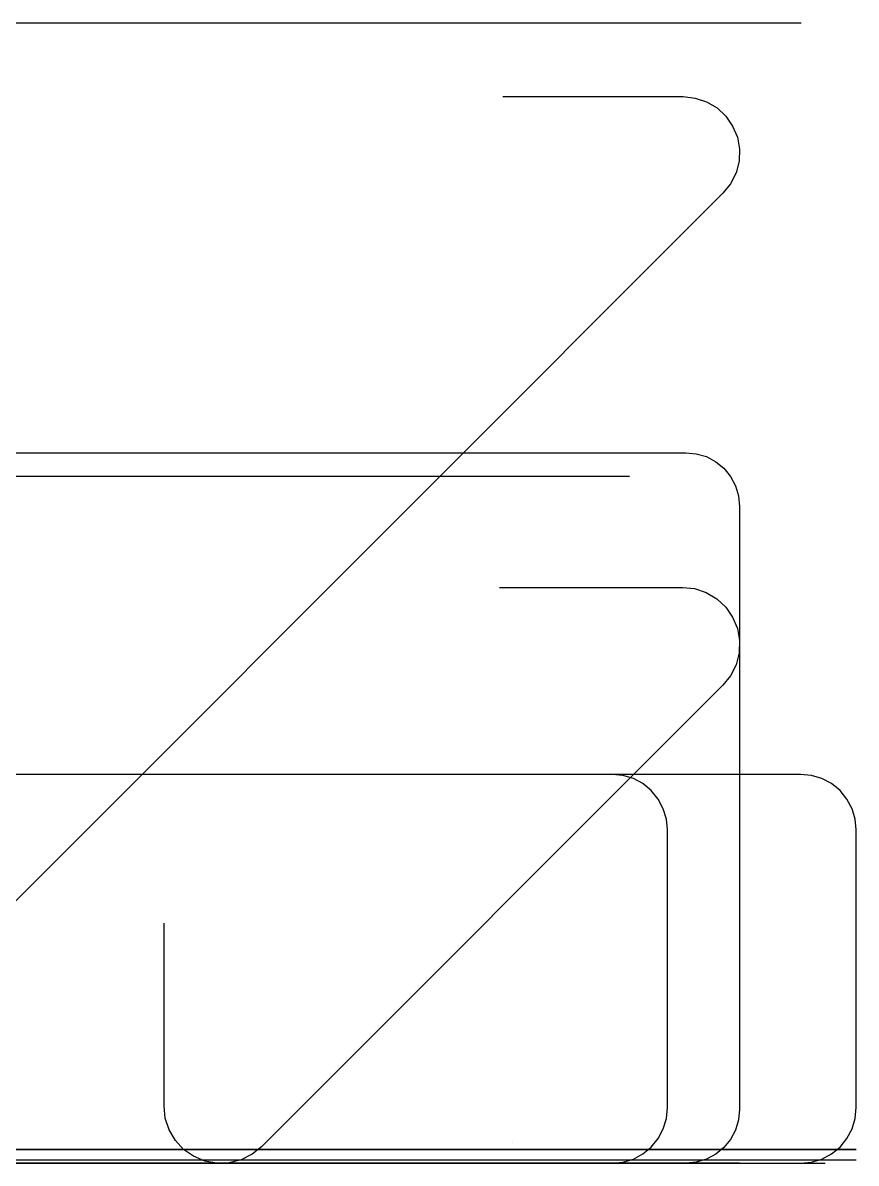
# Model space of a CAD drawing. Header units: metres. Extents: x 34 to 1475, y 34 to 366.
# Drawn here: x 1232.3 to 1475, y 34 to 366 of the extents above; entities that cross this region are included whole.
import ezdxf

# ---------------------------------------------------------------- set-up
doc = ezdxf.new("R2010")
doc.units = ezdxf.units.M
for name, color, linetype in [('RBAR-T10-F', 2, 'Continuous'), ('RBAR-T10-F1', 2, 'Continuous'), ('RBAR-T10-F2', 2, 'Continuous'), ('RBAR-T10-G', 2, 'Continuous'), ('RBAR-T16-H', 4, 'Continuous'), ('RBAR-T16-K1', 4, 'Continuous'), ('RBAR-T16-K2', 4, 'Continuous'), ('RBAR-T16-K3', 4, 'Continuous'), ('RBAR-T16-K4', 4, 'Continuous'), ('RBAR-T16-L4', 4, 'Continuous'), ('RBAR-T20-I1', 5, 'Continuous'), ('RBAR-T8-A', 1, 'Continuous'), ('RBAR-T8-A1', 1, 'Continuous'), ('RBAR-T8-A2', 1, 'Continuous'), ('RBAR-T8-A3', 1, 'Continuous'), ('RBAR-T8-B', 1, 'Continuous'), ('RBAR-T8-B1', 1, 'Continuous'), ('RBAR-T8-D', 1, 'Continuous'), ('RBAR-T8-D1', 1, 'Continuous'), ('RBAR-T8-D2', 1, 'Continuous'), ('RBAR-T8-E', 1, 'Continuous'), ('RBAR-T8-E1', 1, 'Continuous')]:
    doc.layers.add(name, color=color, linetype=linetype)

msp = doc.modelspace()

# ---------------------------------------------------------------- linework, layer by layer
at = {"layer": 'RBAR-T10-F'}
msp.add_polyline3d([(1300, 35, 35), (1300, 35, 4410)], dxfattribs=at)
at = {"layer": 'RBAR-T10-F1'}
msp.add_polyline3d([(1300, 35, 35), (1300, 35, 5035)], dxfattribs=at)
at = {"layer": 'RBAR-T10-F2'}
msp.add_polyline3d([(1352.1, 35, 5), (1352.1, 35, 5055)], dxfattribs=at)
at = {"layer": 'RBAR-T10-G'}
for points in [[(721.6, 35, 305.4), (1454.6, 35, 305.4), (1458.6, 35, 305), (1462.4, 35, 303.9), (1466, 35, 302), (1469, 35, 299.5), (1471.6, 35, 296.4), (1473.5, 35, 292.9), (1474.6, 35, 289), (1475, 35, 285.1), (1475, 35, 0)], [(721.6, 35, 4602.7), (1454.6, 35, 4602.7), (1458.6, 35, 4602.3), (1462.4, 35, 4601.2), (1466, 35, 4599.3), (1469, 35, 4596.8), (1471.6, 35, 4593.7), (1473.5, 35, 4590.2), (1474.6, 35, 4586.3), (1475, 35, 4582.4), (1475, 35, 4297.3)]]:
    msp.add_polyline3d(points, dxfattribs=at)
at = {"layer": 'RBAR-T16-H'}
msp.add_polyline3d([(678.6, 38, 0), (1442.8, 38, 0), (1449.1, 38, 0.6), (1455.1, 38, 2.4), (1460.7, 38, 5.4), (1465.6, 38, 9.4), (1469.6, 38, 14.3), (1472.6, 38, 19.9), (1474.4, 38, 25.9), (1475, 38, 32.2), (1475, 38, 152.8), (1474.4, 38, 159.1), (1472.6, 38, 165.2), (1469.6, 38, 170.7), (1465.6, 38, 175.6), (1460.7, 38, 179.6), (1455.1, 38, 182.6), (1449.1, 38, 184.4), (1442.8, 38, 185), (678.6, 38, 185)], dxfattribs=at)
msp.add_polyline3d([(678.6, 38, 0), (1442.8, 38, 0), (1449.1, 38, 0.6), (1455.1, 38, 2.4), (1460.7, 38, 5.4), (1465.6, 38, 9.4), (1469.6, 38, 14.3), (1472.6, 38, 19.9), (1474.4, 38, 25.9), (1475, 38, 32.2), (1475, 38, 152.8), (1474.4, 38, 159.1), (1472.6, 38, 165.2), (1469.6, 38, 170.7), (1465.6, 38, 175.6), (1460.7, 38, 179.6), (1455.1, 38, 182.6), (1449.1, 38, 184.4), (1442.8, 38, 185), (678.6, 38, 185)], dxfattribs=at)
msp.add_polyline3d([(678.6, 38, 0), (1442.8, 38, 0), (1449.1, 38, 0.6), (1455.1, 38, 2.4), (1460.7, 38, 5.4), (1465.6, 38, 9.4), (1469.6, 38, 14.3), (1472.6, 38, 19.9), (1474.4, 38, 25.9), (1475, 38, 32.2), (1475, 38, 152.8), (1474.4, 38, 159.1), (1472.6, 38, 165.2), (1469.6, 38, 170.7), (1465.6, 38, 175.6), (1460.7, 38, 179.6), (1455.1, 38, 182.6), (1449.1, 38, 184.4), (1442.8, 38, 185), (678.6, 38, 185)], dxfattribs=at)
at = {"layer": 'RBAR-T16-K1'}
msp.add_polyline3d([(1475, 38, 100), (1475, 38, 1034.8), (1474.8, 38, 1038.1), (1474.3, 38, 1041.3), (1473.5, 38, 1044.5), (1258.9, 38, 1725.3), (1258, 38, 1728.4), (1257.5, 38, 1731.7), (1257.4, 38, 1734.9), (1257.4, 38, 4182.4), (1257.5, 38, 4185.7), (1258, 38, 4188.9), (1258.9, 38, 4192.1), (1333, 38, 4427.1), (1333.8, 38, 4430.3), (1334.3, 38, 4433.5), (1334.5, 38, 4436.8), (1334.5, 38, 5055)], dxfattribs=at)
at = {"layer": 'RBAR-T16-K2'}
msp.add_polyline3d([(1282.8, 38, 100), (1282.8, 38, 1034.8), (1282.6, 38, 1038.1), (1282.1, 38, 1041.3), (1281.3, 38, 1044.5), (1066.7, 38, 1725.3), (1065.8, 38, 1728.4), (1065.3, 38, 1731.7), (1065.2, 38, 1734.9), (1065.2, 38, 4192.4), (1065.3, 38, 4195.7), (1065.8, 38, 4199), (1066.7, 38, 4202.1), (1140.8, 38, 4437.2), (1141.6, 38, 4440.3), (1142.1, 38, 4443.6), (1142.3, 38, 4446.8), (1142.3, 38, 5055)], dxfattribs=at)
at = {"layer": 'RBAR-T16-K3'}
for points in [[(1359.6, 38, 0), (1359.6, 38, 945.1), (1359.4, 38, 948.4), (1358.9, 38, 951.6), (1358.1, 38, 954.7), (1173.1, 38, 1541.5), (1172.3, 38, 1544.6), (1171.8, 38, 1547.9), (1171.6, 38, 1551.1), (1171.6, 38, 4091.3), (1171.8, 38, 4094.6), (1172.3, 38, 4097.8), (1173.1, 38, 4101), (1228.8, 38, 4277.6), (1229.6, 38, 4280.8), (1230.1, 38, 4284), (1230.3, 38, 4287.2), (1230.3, 38, 4962.4)], [(1466.4, 38, 0), (1466.4, 38, 945.1), (1466.2, 38, 948.4), (1465.7, 38, 951.6), (1464.9, 38, 954.7), (1279.9, 38, 1541.5), (1279.1, 38, 1544.6), (1278.6, 38, 1547.9), (1278.4, 38, 1551.1), (1278.4, 38, 4091.3), (1278.6, 38, 4094.6), (1279.1, 38, 4097.8), (1279.9, 38, 4101), (1335.6, 38, 4277.6), (1336.4, 38, 4280.8), (1336.9, 38, 4284), (1337.1, 38, 4287.2), (1337.1, 38, 4962.4)]]:
    msp.add_polyline3d(points, dxfattribs=at)
at = {"layer": 'RBAR-T16-K4'}
for points in [[(1475, 38, 92.8), (1475, 38, 1041.7), (1474.8, 38, 1045), (1474.3, 38, 1048.2), (1473.5, 38, 1051.4), (1287.8, 38, 1640.5), (1286.9, 38, 1643.6), (1286.4, 38, 1646.9), (1286.3, 38, 1650.1), (1286.3, 38, 4235.7), (1286.4, 38, 4239), (1286.9, 38, 4242.2), (1287.8, 38, 4245.4), (1343.7, 38, 4422.7), (1344.5, 38, 4425.9), (1345, 38, 4429.1), (1345.2, 38, 4432.4), (1345.2, 38, 5055)], [(1475, 38, 0), (1475, 38, 948.9), (1474.8, 38, 952.2), (1474.3, 38, 955.4), (1473.5, 38, 958.6), (1287.8, 38, 1547.7), (1286.9, 38, 1550.8), (1286.4, 38, 1554.1), (1286.3, 38, 1557.3), (1286.3, 38, 4142.9), (1286.4, 38, 4146.2), (1286.9, 38, 4149.4), (1287.8, 38, 4152.6), (1343.7, 38, 4329.9), (1344.5, 38, 4333.1), (1345, 38, 4336.3), (1345.2, 38, 4339.6), (1345.2, 38, 4962.2)]]:
    msp.add_polyline3d(points, dxfattribs=at)
at = {"layer": 'RBAR-T16-L4'}
msp.add_polyline3d([(1475, 38, 48), (1475, 38, 977.4), (1474.8, 38, 980.6), (1474.3, 38, 983.9), (1473.5, 38, 987), (1345.1, 38, 1394.4), (1344.2, 38, 1397.6), (1343.7, 38, 1400.8), (1343.6, 38, 1404.1), (1343.6, 38, 4402.9)], dxfattribs=at)
at = {"layer": 'RBAR-T20-I1'}
msp.add_polyline3d([(1374.9, 40, 2355), (1374.9, 40, 5055)], dxfattribs=at)
at = {"layer": 'RBAR-T8-A'}
msp.add_polyline3d([(841, 34, 0), (1441, 34, 0)], dxfattribs=at)
msp.add_polyline3d([(841, 34, 0), (1441, 34, 0)], dxfattribs=at)
at = {"layer": 'RBAR-T8-A1'}
msp.add_polyline3d([(366, 34, 0), (1466, 34, 0)], dxfattribs=at)
msp.add_polyline3d([(366, 34, 0), (1466, 34, 0)], dxfattribs=at)
msp.add_polyline3d([(366, 34, 0), (1466, 34, 0)], dxfattribs=at)
at = {"layer": 'RBAR-T8-A2'}
for points in [[(34, 366, 0), (1409, 366, 0)], [(34, 366, 0), (1409, 366, 0)], [(34, 366, 0), (1409, 366, 0)], [(34, 366, 0), (1409, 366, 0)], [(34, 234, 0), (1409, 234, 0)], [(34, 234, 0), (1409, 234, 0)], [(34, 234, 0), (1409, 234, 0)], [(34, 234, 0), (1409, 234, 0)], [(34, 234, 0), (1409, 234, 0)], [(34, 234, 0), (1409, 234, 0)], [(34, 234, 0), (1409, 234, 0)], [(34, 234, 0), (1409, 234, 0)], [(34, 234, 0), (1409, 234, 0)], [(34, 234, 0), (1409, 234, 0)], [(34, 234, 0), (1409, 234, 0)], [(34, 234, 0), (1409, 234, 0)], [(34, 234, 0), (1409, 234, 0)], [(34, 234, 0), (1409, 234, 0)], [(34, 234, 0), (1409, 234, 0)], [(34, 234, 0), (1409, 234, 0)], [(34, 234, 0), (1409, 234, 0)], [(34, 234, 0), (1409, 234, 0)], [(34, 234, 0), (1409, 234, 0)], [(34, 234, 0), (1409, 234, 0)], [(34, 234, 0), (1409, 234, 0)], [(34, 234, 0), (1409, 234, 0)], [(34, 234, 0), (1409, 234, 0)], [(34, 234, 0), (1409, 234, 0)], [(34, 234, 0), (1409, 234, 0)], [(34, 234, 0), (1409, 234, 0)]]:
    msp.add_polyline3d(points, dxfattribs=at)
at = {"layer": 'RBAR-T8-A3'}
msp.add_polyline3d([(34, 366, 0), (1459, 366, 0)], dxfattribs=at)
msp.add_polyline3d([(34, 366, 0), (1459, 366, 0)], dxfattribs=at)
msp.add_polyline3d([(34, 366, 0), (1459, 366, 0)], dxfattribs=at)
msp.add_polyline3d([(34, 366, 0), (1459, 366, 0)], dxfattribs=at)
msp.add_polyline3d([(34, 366, 0), (1459, 366, 0)], dxfattribs=at)
msp.add_polyline3d([(34, 366, 0), (1459, 366, 0)], dxfattribs=at)
msp.add_polyline3d([(34, 366, 0), (1459, 366, 0)], dxfattribs=at)
msp.add_polyline3d([(34, 366, 0), (1459, 366, 0)], dxfattribs=at)
msp.add_polyline3d([(34, 366, 0), (1459, 366, 0)], dxfattribs=at)
msp.add_polyline3d([(34, 366, 0), (1459, 366, 0)], dxfattribs=at)
msp.add_polyline3d([(34, 366, 0), (1459, 366, 0)], dxfattribs=at)
msp.add_polyline3d([(34, 366, 0), (1459, 366, 0)], dxfattribs=at)
msp.add_polyline3d([(34, 366, 0), (1459, 366, 0)], dxfattribs=at)
msp.add_polyline3d([(34, 366, 0), (1459, 366, 0)], dxfattribs=at)
msp.add_polyline3d([(34, 366, 0), (1459, 366, 0)], dxfattribs=at)
msp.add_polyline3d([(34, 366, 0), (1459, 366, 0)], dxfattribs=at)
msp.add_polyline3d([(34, 366, 0), (1459, 366, 0)], dxfattribs=at)
msp.add_polyline3d([(34, 366, 0), (1459, 366, 0)], dxfattribs=at)
msp.add_polyline3d([(34, 366, 0), (1459, 366, 0)], dxfattribs=at)
msp.add_polyline3d([(34, 366, 0), (1459, 366, 0)], dxfattribs=at)
msp.add_polyline3d([(34, 366, 0), (1459, 366, 0)], dxfattribs=at)
msp.add_polyline3d([(34, 366, 0), (1459, 366, 0)], dxfattribs=at)
msp.add_polyline3d([(34, 366, 0), (1459, 366, 0)], dxfattribs=at)
msp.add_polyline3d([(34, 366, 0), (1459, 366, 0)], dxfattribs=at)
msp.add_polyline3d([(34, 366, 0), (1459, 366, 0)], dxfattribs=at)
msp.add_polyline3d([(34, 366, 0), (1459, 366, 0)], dxfattribs=at)
msp.add_polyline3d([(34, 366, 0), (1459, 366, 0)], dxfattribs=at)
msp.add_polyline3d([(34, 366, 0), (1459, 366, 0)], dxfattribs=at)
msp.add_polyline3d([(34, 366, 0), (1459, 366, 0)], dxfattribs=at)
msp.add_polyline3d([(34, 366, 0), (1459, 366, 0)], dxfattribs=at)
at = {"layer": 'RBAR-T8-B'}
msp.add_polyline3d([(1038.2, 34, 0), (1424.7, 34, 0), (1427.9, 34, 0.3), (1431, 34, 1.2), (1433.8, 34, 2.7), (1436.2, 34, 4.8), (1438.3, 34, 7.2), (1439.8, 34, 10), (1440.7, 34, 13.1), (1441, 34, 16.3), (1441, 34, 67.1), (1440.7, 34, 70.3), (1439.8, 34, 73.4), (1438.3, 34, 76.2), (1436.2, 34, 78.6), (1433.8, 34, 80.7), (1431, 34, 82.2), (1427.9, 34, 83.1), (1424.7, 34, 83.4), (1038.2, 34, 83.4)], dxfattribs=at)
msp.add_polyline3d([(1038.2, 34, 0), (1424.7, 34, 0), (1427.9, 34, 0.3), (1431, 34, 1.2), (1433.8, 34, 2.7), (1436.2, 34, 4.8), (1438.3, 34, 7.2), (1439.8, 34, 10), (1440.7, 34, 13.1), (1441, 34, 16.3), (1441, 34, 67.1), (1440.7, 34, 70.3), (1439.8, 34, 73.4), (1438.3, 34, 76.2), (1436.2, 34, 78.6), (1433.8, 34, 80.7), (1431, 34, 82.2), (1427.9, 34, 83.1), (1424.7, 34, 83.4), (1038.2, 34, 83.4)], dxfattribs=at)
msp.add_polyline3d([(1038.2, 34, 0), (1424.7, 34, 0), (1427.9, 34, 0.3), (1431, 34, 1.2), (1433.8, 34, 2.7), (1436.2, 34, 4.8), (1438.3, 34, 7.2), (1439.8, 34, 10), (1440.7, 34, 13.1), (1441, 34, 16.3), (1441, 34, 67.1), (1440.7, 34, 70.3), (1439.8, 34, 73.4), (1438.3, 34, 76.2), (1436.2, 34, 78.6), (1433.8, 34, 80.7), (1431, 34, 82.2), (1427.9, 34, 83.1), (1424.7, 34, 83.4), (1038.2, 34, 83.4)], dxfattribs=at)
msp.add_polyline3d([(1038.2, 34, 0), (1424.7, 34, 0), (1427.9, 34, 0.3), (1431, 34, 1.2), (1433.8, 34, 2.7), (1436.2, 34, 4.8), (1438.3, 34, 7.2), (1439.8, 34, 10), (1440.7, 34, 13.1), (1441, 34, 16.3), (1441, 34, 67.1), (1440.7, 34, 70.3), (1439.8, 34, 73.4), (1438.3, 34, 76.2), (1436.2, 34, 78.6), (1433.8, 34, 80.7), (1431, 34, 82.2), (1427.9, 34, 83.1), (1424.7, 34, 83.4), (1038.2, 34, 83.4)], dxfattribs=at)
msp.add_polyline3d([(1038.2, 34, 0), (1424.7, 34, 0), (1427.9, 34, 0.3), (1431, 34, 1.2), (1433.8, 34, 2.7), (1436.2, 34, 4.8), (1438.3, 34, 7.2), (1439.8, 34, 10), (1440.7, 34, 13.1), (1441, 34, 16.3), (1441, 34, 67.1), (1440.7, 34, 70.3), (1439.8, 34, 73.4), (1438.3, 34, 76.2), (1436.2, 34, 78.6), (1433.8, 34, 80.7), (1431, 34, 82.2), (1427.9, 34, 83.1), (1424.7, 34, 83.4), (1038.2, 34, 83.4)], dxfattribs=at)
msp.add_polyline3d([(1038.2, 34, 0), (1424.7, 34, 0), (1427.9, 34, 0.3), (1431, 34, 1.2), (1433.8, 34, 2.7), (1436.2, 34, 4.8), (1438.3, 34, 7.2), (1439.8, 34, 10), (1440.7, 34, 13.1), (1441, 34, 16.3), (1441, 34, 67.1), (1440.7, 34, 70.3), (1439.8, 34, 73.4), (1438.3, 34, 76.2), (1436.2, 34, 78.6), (1433.8, 34, 80.7), (1431, 34, 82.2), (1427.9, 34, 83.1), (1424.7, 34, 83.4), (1038.2, 34, 83.4)], dxfattribs=at)
msp.add_polyline3d([(1038.2, 34, 0), (1424.7, 34, 0), (1427.9, 34, 0.3), (1431, 34, 1.2), (1433.8, 34, 2.7), (1436.2, 34, 4.8), (1438.3, 34, 7.2), (1439.8, 34, 10), (1440.7, 34, 13.1), (1441, 34, 16.3), (1441, 34, 67.1), (1440.7, 34, 70.3), (1439.8, 34, 73.4), (1438.3, 34, 76.2), (1436.2, 34, 78.6), (1433.8, 34, 80.7), (1431, 34, 82.2), (1427.9, 34, 83.1), (1424.7, 34, 83.4), (1038.2, 34, 83.4)], dxfattribs=at)
at = {"layer": 'RBAR-T8-B1'}
for points in [[(1019.7, 34, 0), (1403.9, 34, 0), (1407, 34.3, 0), (1410.1, 35.2, 0), (1412.9, 36.7, 0), (1415.3, 38.7, 0), (1417.3, 41.2, 0), (1418.8, 44, 0), (1419.7, 47, 0), (1420, 50.2, 0), (1420, 131.1, 0), (1419.7, 134.2, 0), (1418.8, 137.2, 0), (1417.3, 140, 0), (1415.3, 142.5, 0), (1412.9, 144.5, 0), (1410.1, 146, 0), (1407, 146.9, 0), (1403.9, 147.2, 0), (1019.7, 147.2, 0)], [(1019.7, 34, 0), (1403.9, 34, 0), (1407, 34.3, 0), (1410.1, 35.2, 0), (1412.9, 36.7, 0), (1415.3, 38.7, 0), (1417.3, 41.2, 0), (1418.8, 44, 0), (1419.7, 47, 0), (1420, 50.2, 0), (1420, 131.1, 0), (1419.7, 134.2, 0), (1418.8, 137.2, 0), (1417.3, 140, 0), (1415.3, 142.5, 0), (1412.9, 144.5, 0), (1410.1, 146, 0), (1407, 146.9, 0), (1403.9, 147.2, 0), (1019.7, 147.2, 0)], [(1019.7, 34, 0), (1403.9, 34, 0), (1407, 34.3, 0), (1410.1, 35.2, 0), (1412.9, 36.7, 0), (1415.3, 38.7, 0), (1417.3, 41.2, 0), (1418.8, 44, 0), (1419.7, 47, 0), (1420, 50.2, 0), (1420, 131.1, 0), (1419.7, 134.2, 0), (1418.8, 137.2, 0), (1417.3, 140, 0), (1415.3, 142.5, 0), (1412.9, 144.5, 0), (1410.1, 146, 0), (1407, 146.9, 0), (1403.9, 147.2, 0), (1019.7, 147.2, 0)], [(1019.7, 34, 0), (1403.9, 34, 0), (1407, 34.3, 0), (1410.1, 35.2, 0), (1412.9, 36.7, 0), (1415.3, 38.7, 0), (1417.3, 41.2, 0), (1418.8, 44, 0), (1419.7, 47, 0), (1420, 50.2, 0), (1420, 131.1, 0), (1419.7, 134.2, 0), (1418.8, 137.2, 0), (1417.3, 140, 0), (1415.3, 142.5, 0), (1412.9, 144.5, 0), (1410.1, 146, 0), (1407, 146.9, 0), (1403.9, 147.2, 0), (1019.7, 147.2, 0)], [(1019.7, 34, 0), (1403.9, 34, 0), (1407, 34.3, 0), (1410.1, 35.2, 0), (1412.9, 36.7, 0), (1415.3, 38.7, 0), (1417.3, 41.2, 0), (1418.8, 44, 0), (1419.7, 47, 0), (1420, 50.2, 0), (1420, 131.1, 0), (1419.7, 134.2, 0), (1418.8, 137.2, 0), (1417.3, 140, 0), (1415.3, 142.5, 0), (1412.9, 144.5, 0), (1410.1, 146, 0), (1407, 146.9, 0), (1403.9, 147.2, 0), (1019.7, 147.2, 0)], [(1019.7, 34, 0), (1403.9, 34, 0), (1407, 34.3, 0), (1410.1, 35.2, 0), (1412.9, 36.7, 0), (1415.3, 38.7, 0), (1417.3, 41.2, 0), (1418.8, 44, 0), (1419.7, 47, 0), (1420, 50.2, 0), (1420, 131.1, 0), (1419.7, 134.2, 0), (1418.8, 137.2, 0), (1417.3, 140, 0), (1415.3, 142.5, 0), (1412.9, 144.5, 0), (1410.1, 146, 0), (1407, 146.9, 0), (1403.9, 147.2, 0), (1019.7, 147.2, 0)], [(1019.7, 34, 0), (1403.9, 34, 0), (1407, 34.3, 0), (1410.1, 35.2, 0), (1412.9, 36.7, 0), (1415.3, 38.7, 0), (1417.3, 41.2, 0), (1418.8, 44, 0), (1419.7, 47, 0), (1420, 50.2, 0), (1420, 131.1, 0), (1419.7, 134.2, 0), (1418.8, 137.2, 0), (1417.3, 140, 0), (1415.3, 142.5, 0), (1412.9, 144.5, 0), (1410.1, 146, 0), (1407, 146.9, 0), (1403.9, 147.2, 0), (1019.7, 147.2, 0)], [(1019.7, 34, 0), (1403.9, 34, 0), (1407, 34.3, 0), (1410.1, 35.2, 0), (1412.9, 36.7, 0), (1415.3, 38.7, 0), (1417.3, 41.2, 0), (1418.8, 44, 0), (1419.7, 47, 0), (1420, 50.2, 0), (1420, 131.1, 0), (1419.7, 134.2, 0), (1418.8, 137.2, 0), (1417.3, 140, 0), (1415.3, 142.5, 0), (1412.9, 144.5, 0), (1410.1, 146, 0), (1407, 146.9, 0), (1403.9, 147.2, 0), (1019.7, 147.2, 0)], [(1019.7, 34, 0), (1403.9, 34, 0), (1407, 34.3, 0), (1410.1, 35.2, 0), (1412.9, 36.7, 0), (1415.3, 38.7, 0), (1417.3, 41.2, 0), (1418.8, 44, 0), (1419.7, 47, 0), (1420, 50.2, 0), (1420, 131.1, 0), (1419.7, 134.2, 0), (1418.8, 137.2, 0), (1417.3, 140, 0), (1415.3, 142.5, 0), (1412.9, 144.5, 0), (1410.1, 146, 0), (1407, 146.9, 0), (1403.9, 147.2, 0), (1019.7, 147.2, 0)], [(1074.6, 34, 0), (1458.8, 34, 0), (1462, 34.3, 0), (1465, 35.2, 0), (1467.8, 36.7, 0), (1470.3, 38.7, 0), (1472.3, 41.2, 0), (1473.8, 44, 0), (1474.7, 47, 0), (1475, 50.2, 0), (1475, 131.1, 0), (1474.7, 134.2, 0), (1473.8, 137.2, 0), (1472.3, 140, 0), (1470.3, 142.5, 0), (1467.8, 144.5, 0), (1465, 146, 0), (1462, 146.9, 0), (1458.8, 147.2, 0), (1074.6, 147.2, 0)], [(1074.6, 34, 0), (1458.8, 34, 0), (1462, 34.3, 0), (1465, 35.2, 0), (1467.8, 36.7, 0), (1470.3, 38.7, 0), (1472.3, 41.2, 0), (1473.8, 44, 0), (1474.7, 47, 0), (1475, 50.2, 0), (1475, 131.1, 0), (1474.7, 134.2, 0), (1473.8, 137.2, 0), (1472.3, 140, 0), (1470.3, 142.5, 0), (1467.8, 144.5, 0), (1465, 146, 0), (1462, 146.9, 0), (1458.8, 147.2, 0), (1074.6, 147.2, 0)]]:
    msp.add_polyline3d(points, dxfattribs=at)
at = {"layer": 'RBAR-T8-D'}
msp.add_polyline3d([(1247.5, 34, 318), (1425.2, 34, 318), (1428.3, 34, 317.7), (1431.2, 34, 316.8), (1434, 34, 315.3), (1436.4, 34, 313.3), (1438.3, 34, 310.9), (1439.8, 34, 308.2), (1440.7, 34, 305.2), (1441, 34, 302.2), (1441, 34, 15.8), (1440.7, 34, 12.7), (1439.8, 34, 9.8), (1438.3, 34, 7), (1436.4, 34, 4.6), (1434, 34, 2.7), (1431.2, 34, 1.2), (1428.3, 34, 0.3), (1425.2, 34, 0), (1267.2, 34, 0), (1264.1, 34, 0.3), (1261.2, 34, 1.2), (1258.4, 34, 2.7), (1256, 34, 4.6), (1254.1, 34, 7), (1252.6, 34, 9.8), (1251.7, 34, 12.7), (1251.4, 34, 15.8), (1251.4, 34, 321.9), (1247.5, 34, 318), (1198.6, 34, 366.8)], dxfattribs=at)
msp.add_polyline3d([(1247.5, 34, 318), (1425.2, 34, 318), (1428.3, 34, 317.7), (1431.2, 34, 316.8), (1434, 34, 315.3), (1436.4, 34, 313.3), (1438.3, 34, 310.9), (1439.8, 34, 308.2), (1440.7, 34, 305.2), (1441, 34, 302.2), (1441, 34, 15.8), (1440.7, 34, 12.7), (1439.8, 34, 9.8), (1438.3, 34, 7), (1436.4, 34, 4.6), (1434, 34, 2.7), (1431.2, 34, 1.2), (1428.3, 34, 0.3), (1425.2, 34, 0), (1267.2, 34, 0), (1264.1, 34, 0.3), (1261.2, 34, 1.2), (1258.4, 34, 2.7), (1256, 34, 4.6), (1254.1, 34, 7), (1252.6, 34, 9.8), (1251.7, 34, 12.7), (1251.4, 34, 15.8), (1251.4, 34, 321.9), (1247.5, 34, 318), (1198.6, 34, 366.8)], dxfattribs=at)
at = {"layer": 'RBAR-T8-D1'}
msp.add_polyline3d([(1122.9, 240.8, 0), (1425.4, 240.8, 0), (1428.4, 240.5, 0), (1431.4, 239.7, 0), (1434.1, 238.2, 0), (1436.4, 236.3, 0), (1438.4, 233.9, 0), (1439.8, 231.2, 0), (1440.7, 228.3, 0), (1441, 225.2, 0), (1441, 49.6, 0), (1440.7, 46.6, 0), (1439.8, 43.6, 0), (1438.4, 40.9, 0), (1436.4, 38.6, 0), (1434.1, 36.6, 0), (1431.4, 35.2, 0), (1428.4, 34.3, 0), (1425.4, 34, 0), (1142.4, 34, 0)], dxfattribs=at)
msp.add_polyline3d([(1122.9, 240.8, 0), (1425.4, 240.8, 0), (1428.4, 240.5, 0), (1431.4, 239.7, 0), (1434.1, 238.2, 0), (1436.4, 236.3, 0), (1438.4, 233.9, 0), (1439.8, 231.2, 0), (1440.7, 228.3, 0), (1441, 225.2, 0), (1441, 49.6, 0), (1440.7, 46.6, 0), (1439.8, 43.6, 0), (1438.4, 40.9, 0), (1436.4, 38.6, 0), (1434.1, 36.6, 0), (1431.4, 35.2, 0), (1428.4, 34.3, 0), (1425.4, 34, 0), (1142.4, 34, 0)], dxfattribs=at)
msp.add_polyline3d([(1122.9, 240.8, 0), (1425.4, 240.8, 0), (1428.4, 240.5, 0), (1431.4, 239.7, 0), (1434.1, 238.2, 0), (1436.4, 236.3, 0), (1438.4, 233.9, 0), (1439.8, 231.2, 0), (1440.7, 228.3, 0), (1441, 225.2, 0), (1441, 49.6, 0), (1440.7, 46.6, 0), (1439.8, 43.6, 0), (1438.4, 40.9, 0), (1436.4, 38.6, 0), (1434.1, 36.6, 0), (1431.4, 35.2, 0), (1428.4, 34.3, 0), (1425.4, 34, 0), (1142.4, 34, 0)], dxfattribs=at)
at = {"layer": 'RBAR-T8-D2'}
msp.add_polyline3d([(1121, 34, 404.4), (1425.3, 34, 404.4), (1428.4, 34, 404.1), (1431.3, 34, 403.2), (1434, 34, 401.8), (1436.4, 34, 399.8), (1438.4, 34, 397.5), (1439.8, 34, 394.7), (1440.7, 34, 391.8), (1441, 34, 388.7), (1441, 34, 15.7), (1440.7, 34, 12.6), (1439.8, 34, 9.7), (1438.4, 34, 7), (1436.4, 34, 4.6), (1434, 34, 2.6), (1431.3, 34, 1.2), (1428.4, 34, 0.3), (1425.3, 34, 0), (1140.6, 34, 0)], dxfattribs=at)
msp.add_polyline3d([(1121, 34, 404.4), (1425.3, 34, 404.4), (1428.4, 34, 404.1), (1431.3, 34, 403.2), (1434, 34, 401.8), (1436.4, 34, 399.8), (1438.4, 34, 397.5), (1439.8, 34, 394.7), (1440.7, 34, 391.8), (1441, 34, 388.7), (1441, 34, 15.7), (1440.7, 34, 12.6), (1439.8, 34, 9.7), (1438.4, 34, 7), (1436.4, 34, 4.6), (1434, 34, 2.6), (1431.3, 34, 1.2), (1428.4, 34, 0.3), (1425.3, 34, 0), (1140.6, 34, 0)], dxfattribs=at)
msp.add_polyline3d([(1121, 34, 404.4), (1425.3, 34, 404.4), (1428.4, 34, 404.1), (1431.3, 34, 403.2), (1434, 34, 401.8), (1436.4, 34, 399.8), (1438.4, 34, 397.5), (1439.8, 34, 394.7), (1440.7, 34, 391.8), (1441, 34, 388.7), (1441, 34, 15.7), (1440.7, 34, 12.6), (1439.8, 34, 9.7), (1438.4, 34, 7), (1436.4, 34, 4.6), (1434, 34, 2.6), (1431.3, 34, 1.2), (1428.4, 34, 0.3), (1425.3, 34, 0), (1140.6, 34, 0)], dxfattribs=at)
msp.add_polyline3d([(1121, 34, 404.4), (1425.3, 34, 404.4), (1428.4, 34, 404.1), (1431.3, 34, 403.2), (1434, 34, 401.8), (1436.4, 34, 399.8), (1438.4, 34, 397.5), (1439.8, 34, 394.7), (1440.7, 34, 391.8), (1441, 34, 388.7), (1441, 34, 15.7), (1440.7, 34, 12.6), (1439.8, 34, 9.7), (1438.4, 34, 7), (1436.4, 34, 4.6), (1434, 34, 2.6), (1431.3, 34, 1.2), (1428.4, 34, 0.3), (1425.3, 34, 0), (1140.6, 34, 0)], dxfattribs=at)
msp.add_polyline3d([(1121, 34, 404.4), (1425.3, 34, 404.4), (1428.4, 34, 404.1), (1431.3, 34, 403.2), (1434, 34, 401.8), (1436.4, 34, 399.8), (1438.4, 34, 397.5), (1439.8, 34, 394.7), (1440.7, 34, 391.8), (1441, 34, 388.7), (1441, 34, 15.7), (1440.7, 34, 12.6), (1439.8, 34, 9.7), (1438.4, 34, 7), (1436.4, 34, 4.6), (1434, 34, 2.6), (1431.3, 34, 1.2), (1428.4, 34, 0.3), (1425.3, 34, 0), (1140.6, 34, 0)], dxfattribs=at)
msp.add_polyline3d([(1121, 34, 404.4), (1425.3, 34, 404.4), (1428.4, 34, 404.1), (1431.3, 34, 403.2), (1434, 34, 401.8), (1436.4, 34, 399.8), (1438.4, 34, 397.5), (1439.8, 34, 394.7), (1440.7, 34, 391.8), (1441, 34, 388.7), (1441, 34, 15.7), (1440.7, 34, 12.6), (1439.8, 34, 9.7), (1438.4, 34, 7), (1436.4, 34, 4.6), (1434, 34, 2.6), (1431.3, 34, 1.2), (1428.4, 34, 0.3), (1425.3, 34, 0), (1140.6, 34, 0)], dxfattribs=at)
msp.add_polyline3d([(1121, 34, 404.4), (1425.3, 34, 404.4), (1428.4, 34, 404.1), (1431.3, 34, 403.2), (1434, 34, 401.8), (1436.4, 34, 399.8), (1438.4, 34, 397.5), (1439.8, 34, 394.7), (1440.7, 34, 391.8), (1441, 34, 388.7), (1441, 34, 15.7), (1440.7, 34, 12.6), (1439.8, 34, 9.7), (1438.4, 34, 7), (1436.4, 34, 4.6), (1434, 34, 2.6), (1431.3, 34, 1.2), (1428.4, 34, 0.3), (1425.3, 34, 0), (1140.6, 34, 0)], dxfattribs=at)
msp.add_polyline3d([(1121, 34, 404.4), (1425.3, 34, 404.4), (1428.4, 34, 404.1), (1431.3, 34, 403.2), (1434, 34, 401.8), (1436.4, 34, 399.8), (1438.4, 34, 397.5), (1439.8, 34, 394.7), (1440.7, 34, 391.8), (1441, 34, 388.7), (1441, 34, 15.7), (1440.7, 34, 12.6), (1439.8, 34, 9.7), (1438.4, 34, 7), (1436.4, 34, 4.6), (1434, 34, 2.6), (1431.3, 34, 1.2), (1428.4, 34, 0.3), (1425.3, 34, 0), (1140.6, 34, 0)], dxfattribs=at)
msp.add_polyline3d([(1121, 34, 404.4), (1425.3, 34, 404.4), (1428.4, 34, 404.1), (1431.3, 34, 403.2), (1434, 34, 401.8), (1436.4, 34, 399.8), (1438.4, 34, 397.5), (1439.8, 34, 394.7), (1440.7, 34, 391.8), (1441, 34, 388.7), (1441, 34, 15.7), (1440.7, 34, 12.6), (1439.8, 34, 9.7), (1438.4, 34, 7), (1436.4, 34, 4.6), (1434, 34, 2.6), (1431.3, 34, 1.2), (1428.4, 34, 0.3), (1425.3, 34, 0), (1140.6, 34, 0)], dxfattribs=at)
msp.add_polyline3d([(1121, 34, 404.4), (1425.3, 34, 404.4), (1428.4, 34, 404.1), (1431.3, 34, 403.2), (1434, 34, 401.8), (1436.4, 34, 399.8), (1438.4, 34, 397.5), (1439.8, 34, 394.7), (1440.7, 34, 391.8), (1441, 34, 388.7), (1441, 34, 15.7), (1440.7, 34, 12.6), (1439.8, 34, 9.7), (1438.4, 34, 7), (1436.4, 34, 4.6), (1434, 34, 2.6), (1431.3, 34, 1.2), (1428.4, 34, 0.3), (1425.3, 34, 0), (1140.6, 34, 0)], dxfattribs=at)
at = {"layer": 'RBAR-T8-E'}
msp.add_polyline3d([(1371.1, 201.6, 0), (1424.4, 201.6, 0), (1427.9, 201.3, 0), (1431.3, 200.1, 0), (1434.4, 198.3, 0), (1437, 195.9, 0), (1439, 193, 0), (1440.4, 189.7, 0), (1441, 186.2, 0), (1440.9, 182.6, 0), (1440, 179.1, 0), (1438.4, 175.9, 0), (1436.2, 173.2, 0), (1301.8, 38.8, 0), (1299.1, 36.6, 0), (1295.9, 35, 0), (1292.4, 34.1, 0), (1288.8, 34, 0), (1285.3, 34.6, 0), (1282, 36, 0), (1279.1, 38, 0), (1276.7, 40.6, 0), (1274.9, 43.7, 0), (1273.7, 47.1, 0), (1273.4, 50.6, 0), (1273.4, 103.9, 0)], dxfattribs=at)
msp.add_polyline3d([(1371.1, 201.6, 0), (1424.4, 201.6, 0), (1427.9, 201.3, 0), (1431.3, 200.1, 0), (1434.4, 198.3, 0), (1437, 195.9, 0), (1439, 193, 0), (1440.4, 189.7, 0), (1441, 186.2, 0), (1440.9, 182.6, 0), (1440, 179.1, 0), (1438.4, 175.9, 0), (1436.2, 173.2, 0), (1301.8, 38.8, 0), (1299.1, 36.6, 0), (1295.9, 35, 0), (1292.4, 34.1, 0), (1288.8, 34, 0), (1285.3, 34.6, 0), (1282, 36, 0), (1279.1, 38, 0), (1276.7, 40.6, 0), (1274.9, 43.7, 0), (1273.7, 47.1, 0), (1273.4, 50.6, 0), (1273.4, 103.9, 0)], dxfattribs=at)
msp.add_polyline3d([(1371.1, 201.6, 0), (1424.4, 201.6, 0), (1427.9, 201.3, 0), (1431.3, 200.1, 0), (1434.4, 198.3, 0), (1437, 195.9, 0), (1439, 193, 0), (1440.4, 189.7, 0), (1441, 186.2, 0), (1440.9, 182.6, 0), (1440, 179.1, 0), (1438.4, 175.9, 0), (1436.2, 173.2, 0), (1301.8, 38.8, 0), (1299.1, 36.6, 0), (1295.9, 35, 0), (1292.4, 34.1, 0), (1288.8, 34, 0), (1285.3, 34.6, 0), (1282, 36, 0), (1279.1, 38, 0), (1276.7, 40.6, 0), (1274.9, 43.7, 0), (1273.7, 47.1, 0), (1273.4, 50.6, 0), (1273.4, 103.9, 0)], dxfattribs=at)
msp.add_polyline3d([(1371.1, 201.6, 0), (1424.4, 201.6, 0), (1427.9, 201.3, 0), (1431.3, 200.1, 0), (1434.4, 198.3, 0), (1437, 195.9, 0), (1439, 193, 0), (1440.4, 189.7, 0), (1441, 186.2, 0), (1440.9, 182.6, 0), (1440, 179.1, 0), (1438.4, 175.9, 0), (1436.2, 173.2, 0), (1301.8, 38.8, 0), (1299.1, 36.6, 0), (1295.9, 35, 0), (1292.4, 34.1, 0), (1288.8, 34, 0), (1285.3, 34.6, 0), (1282, 36, 0), (1279.1, 38, 0), (1276.7, 40.6, 0), (1274.9, 43.7, 0), (1273.7, 47.1, 0), (1273.4, 50.6, 0), (1273.4, 103.9, 0)], dxfattribs=at)
msp.add_polyline3d([(1371.1, 201.6, 0), (1424.4, 201.6, 0), (1427.9, 201.3, 0), (1431.3, 200.1, 0), (1434.4, 198.3, 0), (1437, 195.9, 0), (1439, 193, 0), (1440.4, 189.7, 0), (1441, 186.2, 0), (1440.9, 182.6, 0), (1440, 179.1, 0), (1438.4, 175.9, 0), (1436.2, 173.2, 0), (1301.8, 38.8, 0), (1299.1, 36.6, 0), (1295.9, 35, 0), (1292.4, 34.1, 0), (1288.8, 34, 0), (1285.3, 34.6, 0), (1282, 36, 0), (1279.1, 38, 0), (1276.7, 40.6, 0), (1274.9, 43.7, 0), (1273.7, 47.1, 0), (1273.4, 50.6, 0), (1273.4, 103.9, 0)], dxfattribs=at)
msp.add_polyline3d([(1371.1, 201.6, 0), (1424.4, 201.6, 0), (1427.9, 201.3, 0), (1431.3, 200.1, 0), (1434.4, 198.3, 0), (1437, 195.9, 0), (1439, 193, 0), (1440.4, 189.7, 0), (1441, 186.2, 0), (1440.9, 182.6, 0), (1440, 179.1, 0), (1438.4, 175.9, 0), (1436.2, 173.2, 0), (1301.8, 38.8, 0), (1299.1, 36.6, 0), (1295.9, 35, 0), (1292.4, 34.1, 0), (1288.8, 34, 0), (1285.3, 34.6, 0), (1282, 36, 0), (1279.1, 38, 0), (1276.7, 40.6, 0), (1274.9, 43.7, 0), (1273.7, 47.1, 0), (1273.4, 50.6, 0), (1273.4, 103.9, 0)], dxfattribs=at)
at = {"layer": 'RBAR-T8-E1'}
msp.add_polyline3d([(1372.1, 344.5, 0), (1424.6, 344.5, 0), (1428.1, 344.1, 0), (1431.4, 343, 0), (1434.5, 341.2, 0), (1437, 338.8, 0), (1439, 335.9, 0), (1440.4, 332.7, 0), (1441, 329.2, 0), (1440.9, 325.7, 0), (1440, 322.3, 0), (1438.4, 319.1, 0), (1436.2, 316.4, 0), (1158.6, 38.8, 0)], dxfattribs=at)
msp.add_polyline3d([(1372.1, 344.5, 0), (1424.6, 344.5, 0), (1428.1, 344.1, 0), (1431.4, 343, 0), (1434.5, 341.2, 0), (1437, 338.8, 0), (1439, 335.9, 0), (1440.4, 332.7, 0), (1441, 329.2, 0), (1440.9, 325.7, 0), (1440, 322.3, 0), (1438.4, 319.1, 0), (1436.2, 316.4, 0), (1158.6, 38.8, 0)], dxfattribs=at)
msp.add_polyline3d([(1372.1, 344.5, 0), (1424.6, 344.5, 0), (1428.1, 344.1, 0), (1431.4, 343, 0), (1434.5, 341.2, 0), (1437, 338.8, 0), (1439, 335.9, 0), (1440.4, 332.7, 0), (1441, 329.2, 0), (1440.9, 325.7, 0), (1440, 322.3, 0), (1438.4, 319.1, 0), (1436.2, 316.4, 0), (1158.6, 38.8, 0)], dxfattribs=at)
msp.add_polyline3d([(1372.1, 344.5, 0), (1424.6, 344.5, 0), (1428.1, 344.1, 0), (1431.4, 343, 0), (1434.5, 341.2, 0), (1437, 338.8, 0), (1439, 335.9, 0), (1440.4, 332.7, 0), (1441, 329.2, 0), (1440.9, 325.7, 0), (1440, 322.3, 0), (1438.4, 319.1, 0), (1436.2, 316.4, 0), (1158.6, 38.8, 0)], dxfattribs=at)
msp.add_polyline3d([(1372.1, 344.5, 0), (1424.6, 344.5, 0), (1428.1, 344.1, 0), (1431.4, 343, 0), (1434.5, 341.2, 0), (1437, 338.8, 0), (1439, 335.9, 0), (1440.4, 332.7, 0), (1441, 329.2, 0), (1440.9, 325.7, 0), (1440, 322.3, 0), (1438.4, 319.1, 0), (1436.2, 316.4, 0), (1158.6, 38.8, 0)], dxfattribs=at)
msp.add_polyline3d([(1372.1, 344.5, 0), (1424.6, 344.5, 0), (1428.1, 344.1, 0), (1431.4, 343, 0), (1434.5, 341.2, 0), (1437, 338.8, 0), (1439, 335.9, 0), (1440.4, 332.7, 0), (1441, 329.2, 0), (1440.9, 325.7, 0), (1440, 322.3, 0), (1438.4, 319.1, 0), (1436.2, 316.4, 0), (1158.6, 38.8, 0)], dxfattribs=at)
msp.add_polyline3d([(1372.1, 344.5, 0), (1424.6, 344.5, 0), (1428.1, 344.1, 0), (1431.4, 343, 0), (1434.5, 341.2, 0), (1437, 338.8, 0), (1439, 335.9, 0), (1440.4, 332.7, 0), (1441, 329.2, 0), (1440.9, 325.7, 0), (1440, 322.3, 0), (1438.4, 319.1, 0), (1436.2, 316.4, 0), (1158.6, 38.8, 0)], dxfattribs=at)
msp.add_polyline3d([(1372.1, 344.5, 0), (1424.6, 344.5, 0), (1428.1, 344.1, 0), (1431.4, 343, 0), (1434.5, 341.2, 0), (1437, 338.8, 0), (1439, 335.9, 0), (1440.4, 332.7, 0), (1441, 329.2, 0), (1440.9, 325.7, 0), (1440, 322.3, 0), (1438.4, 319.1, 0), (1436.2, 316.4, 0), (1158.6, 38.8, 0)], dxfattribs=at)
msp.add_polyline3d([(1372.1, 344.5, 0), (1424.6, 344.5, 0), (1428.1, 344.1, 0), (1431.4, 343, 0), (1434.5, 341.2, 0), (1437, 338.8, 0), (1439, 335.9, 0), (1440.4, 332.7, 0), (1441, 329.2, 0), (1440.9, 325.7, 0), (1440, 322.3, 0), (1438.4, 319.1, 0), (1436.2, 316.4, 0), (1158.6, 38.8, 0)], dxfattribs=at)
msp.add_polyline3d([(1372.1, 344.5, 0), (1424.6, 344.5, 0), (1428.1, 344.1, 0), (1431.4, 343, 0), (1434.5, 341.2, 0), (1437, 338.8, 0), (1439, 335.9, 0), (1440.4, 332.7, 0), (1441, 329.2, 0), (1440.9, 325.7, 0), (1440, 322.3, 0), (1438.4, 319.1, 0), (1436.2, 316.4, 0), (1158.6, 38.8, 0)], dxfattribs=at)
msp.add_polyline3d([(1372.1, 344.5, 0), (1424.6, 344.5, 0), (1428.1, 344.1, 0), (1431.4, 343, 0), (1434.5, 341.2, 0), (1437, 338.8, 0), (1439, 335.9, 0), (1440.4, 332.7, 0), (1441, 329.2, 0), (1440.9, 325.7, 0), (1440, 322.3, 0), (1438.4, 319.1, 0), (1436.2, 316.4, 0), (1158.6, 38.8, 0)], dxfattribs=at)

doc.saveas('drawing.dxf')
